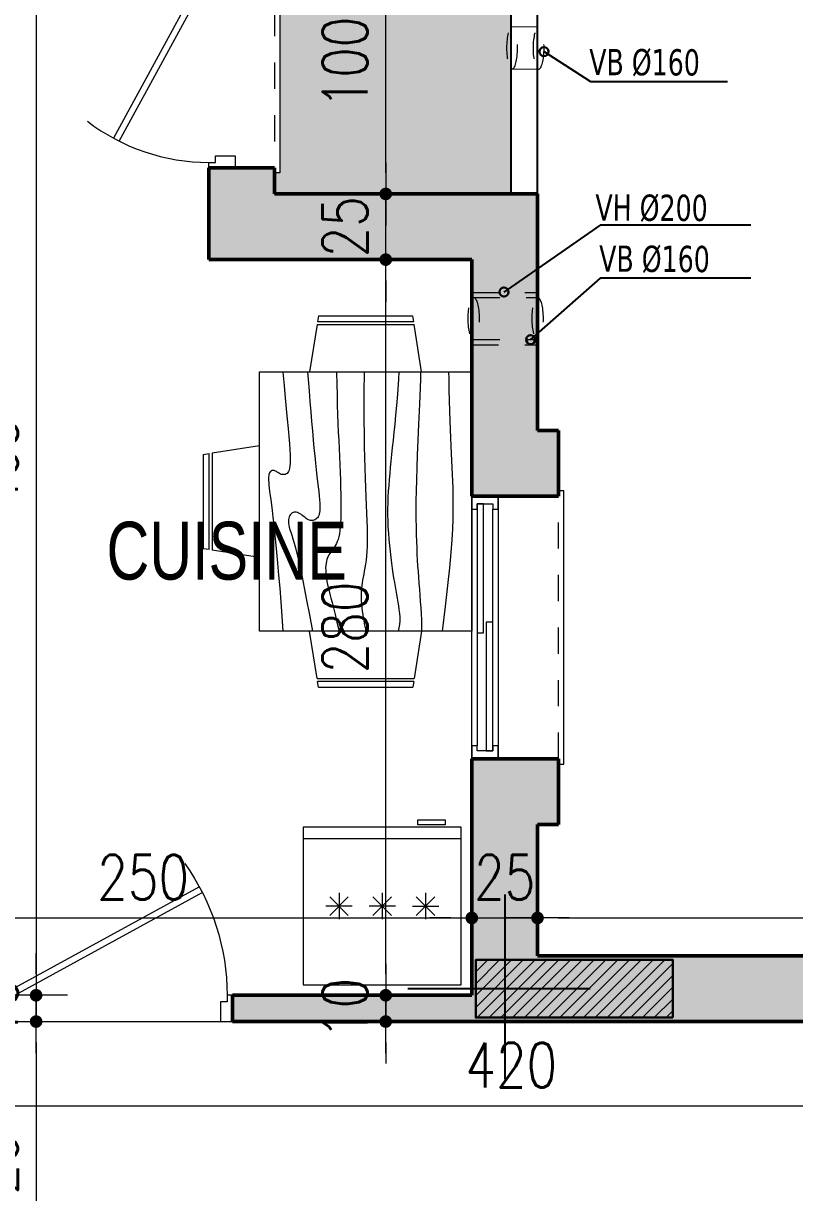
# Model space of a CAD drawing. Header units: millimetres. Extents: x 906 to 2589, y -1235 to -637.
# Drawn here: x 2517.546 to 2520.479, y -1225.515 to -1221.065 of the extents above; entities that cross this region are included whole.
import ezdxf

# ---------------------------------------------------------------- set-up
doc = ezdxf.new("R2010")
doc.units = ezdxf.units.MM
for name, pattern in [('AXES', [2, 1.25, -0.25, 0.25, -0.25]), ('CACHE', [0.375, 0.25, -0.125]), ('CONTINU', [0]), ('HIDDEN', [0.375, 0.25, -0.125])]:
    doc.linetypes.add(name, pattern=pattern)
doc.layers.get('DEFPOINTS').update_dxf_attribs({"color": 255, "lineweight": 13})
for name, color, linetype, lineweight in [('A-signe', 7, 'Continuous', 9), ('APPUITS', 7, 'Continuous', 18), ('DIM.', 4, 'Continuous', 25), ('Extracteur cuisine 300m3', 7, 'Continuous', 20), ('GARD- CORP', 7, 'Continuous', 25), ('interrompu', 7, 'HIDDEN', 15), ('MENUISERIE', 7, 'Continuous', 13), ('MEUBLE', 35, 'Continuous', 15), ('MUR 0.3', 7, 'Continuous', 30), ('MUR 0.5', 7, 'Continuous', 50), ('POTEAUX ARCH', 7, 'Continuous', 30), ('POTEAUX HACHURE', 7, 'Continuous', 15), ('SANITAIRE', 7, 'Continuous', 15), ('TEXTE', 7, 'Continuous', 20)]:
    doc.layers.add(name, color=color, linetype=linetype, lineweight=lineweight)
for name, color, linetype in [('AXE', 7, 'AXES'), ('TEINTE 1', 30, 'Continuous'), ('TEINTE SC', 254, 'Continuous')]:
    doc.layers.add(name, color=color, linetype=linetype)
doc.styles.add('atef', font='romans.shx', dxfattribs={"width": 0.8})
doc.styles.add('COTE', font='verdana.ttf', dxfattribs={"width": 0.7})
doc.styles.add('STYLE4', font='swisscl.ttf')
doc.dimstyles.new('COTEXT', dxfattribs={"dimscale": 0, "dimtxt": 0.17, "dimasz": 0.08, "dimexe": 0.015, "dimexo": 0.015, "dimgap": 0.07, "dimtad": 1, "dimdec": 0, "dimlfac": 100, "dimzin": 0, "dimdsep": 46, "dimtxsty": 'atef', "dimblk": 'SIG2', "dimcen": 0.15, "dimse1": 1, "dimse2": 1, "dimclrd": 256, "dimclre": 6, "dimclrt": 2, "dimadec": 0, "dimazin": 0, "dimtfac": 0.5, "dimtdec": 0, "dimtix": 1, "dimtmove": 2, "dimatfit": 1, "dimldrblk": 'SIG2', "dimfxl": 0.18, "dimtolj": 1, "dimtzin": 0, "dimlwd": 18, "dimarcsym": 0})

# ---------------------------------------------------------------- blocks, each defined once
blk = doc.blocks.new('P - 0.80')
at = {"layer": 'MENUISERIE'}
for points in [[(-0.6991, 0.3412), (-0.0325, -0.0217), (-0.02, 0), (-0.6875, 0.3633)], [(-0.8, 0), (-0.78, 0), (-0.78, -0.025), (-0.755, -0.025), (-0.755, -0.1), (-0.8, -0.1)], [(0, 0), (-0.02, 0), (-0.02, -0.025), (-0.045, -0.025), (-0.045, -0.1), (0, -0.1)]]:
    blk.add_lwpolyline(points, dxfattribs=at)
blk.add_arc((-0.02, 0), 0.76, 142.5454, 180, dxfattribs=at)
blk = doc.blocks.new('PORTE 0.90')
at = {"layer": 'MENUISERIE'}
for points in [[(-0.7859, 0.3911), (-0.0325, -0.0217), (-0.02, 0), (-0.7742, 0.4132)], [(-0.9, 0), (-0.88, 0), (-0.88, -0.025), (-0.855, -0.025), (-0.855, -0.1), (-0.9, -0.1)], [(0, 0), (-0.02, 0), (-0.02, -0.025), (-0.045, -0.025), (-0.045, -0.1), (0, -0.1)]]:
    blk.add_lwpolyline(points, dxfattribs=at)
blk.add_arc((-0.02, 0), 0.86, 144.3645, 180, dxfattribs=at)
blk = doc.blocks.new('SIG2')
at = {"layer": 'A-signe'}
for p, q in [((0, 1.5), (0, 0.5)), ((-1.5, 0), (-0.5, 0)), ((-0.5, 0), (0.5, 0)), ((0, 0.5), (0, -0.5)), ((0.5, 0), (1.5, 0)), ((0, -0.5), (0, -1.5))]:
    blk.add_line(p, q, dxfattribs=at)
at = {"layer": 'A-signe', "const_width": 0.3}
blk.add_lwpolyline([(-0.15, 0, 1), (0.15, 0, 1)], format="xyb", close=True, dxfattribs=at)
blk = doc.blocks.new('*D612')
at = {"layer": 'DEFPOINTS', "color": 0, "transparency": 16777216}
for p in [(2518.4286, -1220.714), (2517.5939, -1224.764), (2517.923, -1224.764)]:
    blk.add_point(p, dxfattribs=at)
at = {"layer": 'DIM.', "lineweight": 18, "transparency": 16777216}
blk.add_line((2517.5939, -1220.794), (2517.5939, -1224.684), dxfattribs=at)
at = {"layer": 'DIM.', "lineweight": 18, "transparency": 16777216, "xscale": 0.08, "yscale": 0.08, "zscale": 0.08}
for p, rotation in [((2517.5939, -1220.714), 90), ((2517.5939, -1224.764), 270)]:
    blk.add_blockref('SIG2', p, dxfattribs=dict(at, rotation=rotation))
at = {"layer": 'DIM.', "color": 2, "transparency": 16777216, "insert": (2517.4389, -1222.739), "char_height": 0.17, "attachment_point": 5, "rotation": 90, "style": 'atef'}
blk.add_mtext('\\A1;405', dxfattribs=at)
blk = doc.blocks.new('*D613')
at = {"layer": 'DEFPOINTS', "color": 0, "transparency": 16777216}
for p in [(2517.301, -1224.864), (2517.5939, -1226.064), (2518.0737, -1226.064)]:
    blk.add_point(p, dxfattribs=at)
at = {"layer": 'DIM.', "lineweight": 18, "transparency": 16777216}
blk.add_line((2517.5939, -1224.944), (2517.5939, -1225.984), dxfattribs=at)
at = {"layer": 'DIM.', "lineweight": 18, "transparency": 16777216, "xscale": 0.08, "yscale": 0.08, "zscale": 0.08}
for p, rotation in [((2517.5939, -1224.864), 90), ((2517.5939, -1226.064), 270)]:
    blk.add_blockref('SIG2', p, dxfattribs=dict(at, rotation=rotation))
at = {"layer": 'DIM.', "color": 2, "transparency": 16777216, "insert": (2517.4389, -1225.464), "char_height": 0.17, "attachment_point": 5, "rotation": 90, "style": 'atef'}
blk.add_mtext('\\A1;120', dxfattribs=at)
blk = doc.blocks.new('Frigo1')
for p, q in [((0, 0.6), (0, 0)), ((0.6, 0.6), (0, 0.6)), ((0.6, 0), (0.6, 0.6)), ((0, 0), (0.6, 0)), ((0.0007, 0.0439), (0.5982, 0.0439)), ((0.0601, -0.0276), (0.0601, -0.0096)), ((0.0601, -0.0096), (0.1642, -0.0096)), ((0.1642, -0.0276), (0.0601, -0.0276)), ((0.1642, -0.0096), (0.1642, -0.0276))]:
    blk.add_line(p, q)
at = {"color": 0}
for p, q in [((0.1702, 0.2646), (0.0995, 0.3354)), ((0.0995, 0.2646), (0.1702, 0.3354)), ((0.1349, 0.25), (0.1349, 0.35)), ((0.2641, 0.2646), (0.3348, 0.3354)), ((0.3348, 0.2646), (0.2641, 0.3354)), ((0.2995, 0.25), (0.2995, 0.35)), ((0.4287, 0.2646), (0.4994, 0.3354)), ((0.4994, 0.2646), (0.4287, 0.3354)), ((0.4641, 0.25), (0.4641, 0.35)), ((0.1849, 0.3), (0.0849, 0.3)), ((0.2495, 0.3), (0.3495, 0.3)), ((0.4141, 0.3), (0.5141, 0.3))]:
    blk.add_line(p, q, dxfattribs=at)
blk = doc.blocks.new('*D786')
at = {"layer": 'DEFPOINTS', "color": 0, "transparency": 16777216}
for p in [(2517.3825, -1224.764), (2517.5939, -1224.764), (2517.3825, -1224.864)]:
    blk.add_point(p, dxfattribs=at)
at = {"layer": 'DIM.', "lineweight": 18, "transparency": 16777216}
for p, q in [((2517.5939, -1224.684), (2517.5939, -1224.604)), ((2517.5939, -1224.864), (2517.5939, -1224.764)), ((2517.5939, -1224.944), (2517.5939, -1225.024))]:
    blk.add_line(p, q, dxfattribs=at)
at = {"layer": 'DIM.', "lineweight": 18, "transparency": 16777216, "xscale": 0.08, "yscale": 0.08, "zscale": 0.08}
for p, rotation in [((2517.5939, -1224.764), 270), ((2517.5939, -1224.864), 90)]:
    blk.add_blockref('SIG2', p, dxfattribs=dict(at, rotation=rotation))
at = {"layer": 'DIM.', "color": 2, "transparency": 16777216, "insert": (2517.4389, -1224.814), "char_height": 0.17, "attachment_point": 5, "rotation": 90, "style": 'atef'}
blk.add_mtext('\\A1;10', dxfattribs=at)
blk = doc.blocks.new('*D788')
at = {"layer": 'DEFPOINTS', "color": 0, "transparency": 16777216}
for p in [(2516.751, -1223.7602), (2519.251, -1224.1931), (2519.251, -1224.4697)]:
    blk.add_point(p, dxfattribs=at)
at = {"layer": 'DIM.', "lineweight": 18, "transparency": 16777216}
blk.add_line((2516.831, -1224.4697), (2519.171, -1224.4697), dxfattribs=at)
at = {"layer": 'DIM.', "lineweight": 18, "transparency": 16777216, "xscale": 0.08, "yscale": 0.08, "zscale": 0.08, "rotation": 180}
blk.add_blockref('SIG2', (2516.751, -1224.4697), dxfattribs=at)
at = {"layer": 'DIM.', "lineweight": 18, "transparency": 16777216, "xscale": 0.08, "yscale": 0.08, "zscale": 0.08}
blk.add_blockref('SIG2', (2519.251, -1224.4697), dxfattribs=at)
at = {"layer": 'DIM.', "color": 2, "transparency": 16777216, "insert": (2518.001, -1224.3147), "char_height": 0.17, "attachment_point": 5, "style": 'atef'}
blk.add_mtext('\\A1;250', dxfattribs=at)
blk = doc.blocks.new('*D789')
at = {"layer": 'DEFPOINTS', "color": 0, "transparency": 16777216}
for p in [(2519.501, -1224.4697), (2519.501, -1224.5264), (2519.251, -1224.6054)]:
    blk.add_point(p, dxfattribs=at)
at = {"layer": 'DIM.', "lineweight": 18, "transparency": 16777216}
for p, q in [((2519.171, -1224.4697), (2519.091, -1224.4697)), ((2519.251, -1224.4697), (2519.501, -1224.4697)), ((2519.581, -1224.4697), (2519.661, -1224.4697))]:
    blk.add_line(p, q, dxfattribs=at)
at = {"layer": 'DIM.', "lineweight": 18, "transparency": 16777216, "xscale": 0.08, "yscale": 0.08, "zscale": 0.08}
blk.add_blockref('SIG2', (2519.251, -1224.4697), dxfattribs=at)
at = {"layer": 'DIM.', "lineweight": 18, "transparency": 16777216, "xscale": 0.08, "yscale": 0.08, "zscale": 0.08, "rotation": 180}
blk.add_blockref('SIG2', (2519.501, -1224.4697), dxfattribs=at)
at = {"layer": 'DIM.', "color": 2, "transparency": 16777216, "insert": (2519.376, -1224.3147), "char_height": 0.17, "attachment_point": 5, "style": 'atef'}
blk.add_mtext('\\A1;25', dxfattribs=at)
blk = doc.blocks.new('*D855')
at = {"layer": 'DEFPOINTS', "color": 0, "transparency": 16777216}
for p in [(2518.91, -1224.764), (2518.9237, -1224.764), (2518.91, -1224.864)]:
    blk.add_point(p, dxfattribs=at)
at = {"layer": 'DIM.', "lineweight": 18, "transparency": 16777216}
for p, q in [((2518.9237, -1224.684), (2518.9237, -1224.604)), ((2518.9237, -1224.864), (2518.9237, -1224.764)), ((2518.9237, -1224.944), (2518.9237, -1225.024))]:
    blk.add_line(p, q, dxfattribs=at)
at = {"layer": 'DIM.', "lineweight": 18, "transparency": 16777216, "xscale": 0.08, "yscale": 0.08, "zscale": 0.08}
for p, rotation in [((2518.9237, -1224.764), 270), ((2518.9237, -1224.864), 90)]:
    blk.add_blockref('SIG2', p, dxfattribs=dict(at, rotation=rotation))
at = {"layer": 'DIM.', "color": 2, "transparency": 16777216, "insert": (2518.7687, -1224.814), "char_height": 0.17, "attachment_point": 5, "rotation": 90, "style": 'atef'}
blk.add_mtext('\\A1;10', dxfattribs=at)
blk = doc.blocks.new('*D856')
at = {"layer": 'DEFPOINTS', "color": 0, "transparency": 16777216}
for p in [(2518.9237, -1221.964), (2519.251, -1221.964), (2518.91, -1224.764)]:
    blk.add_point(p, dxfattribs=at)
at = {"layer": 'DIM.', "lineweight": 18, "transparency": 16777216}
blk.add_line((2518.9237, -1224.684), (2518.9237, -1222.044), dxfattribs=at)
at = {"layer": 'DIM.', "lineweight": 18, "transparency": 16777216, "xscale": 0.08, "yscale": 0.08, "zscale": 0.08}
for p, rotation in [((2518.9237, -1221.964), 90), ((2518.9237, -1224.764), 270)]:
    blk.add_blockref('SIG2', p, dxfattribs=dict(at, rotation=rotation))
at = {"layer": 'DIM.', "color": 2, "transparency": 16777216, "insert": (2518.7687, -1223.364), "char_height": 0.17, "attachment_point": 5, "rotation": 90, "style": 'atef'}
blk.add_mtext('\\A1;280', dxfattribs=at)
blk = doc.blocks.new('*D857')
at = {"layer": 'DEFPOINTS', "color": 0, "transparency": 16777216}
for p in [(2518.9237, -1221.714), (2519.2713, -1221.714), (2519.251, -1221.964)]:
    blk.add_point(p, dxfattribs=at)
at = {"layer": 'DIM.', "lineweight": 18, "transparency": 16777216}
for p, q in [((2518.9237, -1221.634), (2518.9237, -1221.554)), ((2518.9237, -1221.964), (2518.9237, -1221.714)), ((2518.9237, -1222.044), (2518.9237, -1222.124))]:
    blk.add_line(p, q, dxfattribs=at)
at = {"layer": 'DIM.', "lineweight": 18, "transparency": 16777216, "xscale": 0.08, "yscale": 0.08, "zscale": 0.08}
for p, rotation in [((2518.9237, -1221.714), 270), ((2518.9237, -1221.964), 90)]:
    blk.add_blockref('SIG2', p, dxfattribs=dict(at, rotation=rotation))
at = {"layer": 'DIM.', "color": 2, "transparency": 16777216, "insert": (2518.7687, -1221.839), "char_height": 0.17, "attachment_point": 5, "rotation": 90, "style": 'atef'}
blk.add_mtext('\\A1;25', dxfattribs=at)
blk = doc.blocks.new('*D663')
at = {"layer": 'DEFPOINTS', "color": 0, "transparency": 16777216}
for p in [(2518.9237, -1220.714), (2518.9237, -1220.714), (2519.3727, -1221.714)]:
    blk.add_point(p, dxfattribs=at)
at = {"layer": 'DIM.', "lineweight": 18, "transparency": 16777216}
blk.add_line((2518.9237, -1221.634), (2518.9237, -1220.794), dxfattribs=at)
at = {"layer": 'DIM.', "lineweight": 18, "transparency": 16777216, "xscale": 0.08, "yscale": 0.08, "zscale": 0.08}
for p, rotation in [((2518.9237, -1220.714), 90), ((2518.9237, -1221.714), 270)]:
    blk.add_blockref('SIG2', p, dxfattribs=dict(at, rotation=rotation))
at = {"layer": 'DIM.', "color": 2, "transparency": 16777216, "insert": (2518.7687, -1221.214), "char_height": 0.17, "attachment_point": 5, "rotation": 90, "style": 'atef'}
blk.add_mtext('\\A1;100', dxfattribs=at)
blk = doc.blocks.new('*D865')
at = {"layer": 'DEFPOINTS', "color": 0, "transparency": 16777216}
for p in [(2521.501, -1224.864), (2517.301, -1225.1889), (2521.501, -1225.1843)]:
    blk.add_point(p, dxfattribs=at)
at = {"layer": 'DIM.', "lineweight": 18, "transparency": 16777216}
blk.add_line((2517.381, -1225.1843), (2521.421, -1225.1843), dxfattribs=at)
at = {"layer": 'DIM.', "lineweight": 18, "transparency": 16777216, "xscale": 0.08, "yscale": 0.08, "zscale": 0.08, "rotation": 180}
blk.add_blockref('SIG2', (2517.301, -1225.1843), dxfattribs=at)
at = {"layer": 'DIM.', "lineweight": 18, "transparency": 16777216, "xscale": 0.08, "yscale": 0.08, "zscale": 0.08}
blk.add_blockref('SIG2', (2521.501, -1225.1843), dxfattribs=at)
at = {"layer": 'DIM.', "color": 2, "transparency": 16777216, "insert": (2519.401, -1225.0293), "char_height": 0.17, "attachment_point": 5, "style": 'atef'}
blk.add_mtext('\\A1;420', dxfattribs=at)
blk = doc.blocks.new('*D1610')
at = {"layer": 'DEFPOINTS', "color": 0, "transparency": 16777216}
for p in [(2519.501, -1224.114), (2523.401, -1224.114), (2523.401, -1224.4697)]:
    blk.add_point(p, dxfattribs=at)
at = {"layer": 'DIM.', "lineweight": 18, "transparency": 16777216}
blk.add_line((2519.581, -1224.4697), (2523.321, -1224.4697), dxfattribs=at)
at = {"layer": 'DIM.', "lineweight": 18, "transparency": 16777216, "xscale": 0.08, "yscale": 0.08, "zscale": 0.08, "rotation": 180}
blk.add_blockref('SIG2', (2519.501, -1224.4697), dxfattribs=at)
at = {"layer": 'DIM.', "lineweight": 18, "transparency": 16777216, "xscale": 0.08, "yscale": 0.08, "zscale": 0.08}
blk.add_blockref('SIG2', (2523.401, -1224.4697), dxfattribs=at)
at = {"layer": 'DIM.', "color": 2, "transparency": 16777216, "insert": (2521.451, -1224.3147), "char_height": 0.17, "attachment_point": 5, "style": 'atef'}
blk.add_mtext('\\A1;390', dxfattribs=at)

msp = doc.modelspace()

# ---------------------------------------------------------------- hatches: boundary and pattern name
at = {"layer": 'POTEAUX HACHURE'}
h = msp.add_hatch(dxfattribs=at)
h.set_pattern_fill('ANSI31', color=256, scale=0.01)
h.set_pattern_definition([(45, (1417.543198, -322.49866), (-0.0224506403, 0.0224506403), [])])
h.paths.add_polyline_path([(2520.016, -1224.849), (2519.2658, -1224.849), (2519.2658, -1224.6291), (2520.016, -1224.6291)])
at = {"layer": 'TEINTE 1', "linetype": 'CONTINU'}
h = msp.add_hatch(color=256, dxfattribs=at)
h.dxf.hatch_style = 1
h.paths.add_polyline_path([(2519.501, -1221.714), (2518.501, -1221.714), (2518.501, -1221.614), (2518.251, -1221.614), (2518.251, -1221.964), (2519.251, -1221.964), (2519.251, -1222.864), (2519.581, -1222.864), (2519.581, -1222.614), (2519.501, -1222.614)])
h = msp.add_hatch(color=256, dxfattribs=at)
h.dxf.hatch_style = 1
h.paths.add_polyline_path([(2522.601, -1224.614), (2519.501, -1224.614), (2519.501, -1224.114), (2519.581, -1224.114), (2519.581, -1223.864), (2519.251, -1223.864), (2519.251, -1224.764), (2518.3404, -1224.764), (2518.3404, -1224.864), (2521.501, -1224.864), (2521.501, -1225.1649), (2521.601, -1225.1649), (2521.601, -1224.864), (2522.601, -1224.864)])
at = {"layer": 'TEINTE SC', "linetype": 'Continuous'}
h = msp.add_hatch(color=256, dxfattribs=at)
h.dxf.hatch_style = 1
h.paths.add_polyline_path([(2519.401, -1219.5141), (2518.501, -1219.5141), (2518.501, -1219.594), (2518.521, -1219.594), (2518.521, -1220.434), (2518.501, -1220.434), (2518.501, -1220.514), (2519.0709, -1220.514), (2519.401, -1220.514)])
h.paths.add_polyline_path([(2519.401, -1220.7639), (2519.0709, -1220.7639), (2519.0709, -1220.714), (2518.501, -1220.714), (2518.501, -1220.794), (2518.521, -1220.794), (2518.521, -1221.634), (2518.501, -1221.634), (2518.501, -1221.714), (2519.401, -1221.714)])

# ---------------------------------------------------------------- linework, layer by layer
at = {"layer": 'APPUITS'}
for points in [[(2518.501, -1220.794), (2518.521, -1220.794), (2518.521, -1221.634), (2518.501, -1221.634)], [(2519.581, -1223.884), (2519.601, -1223.884), (2519.601, -1222.844), (2519.581, -1222.844)]]:
    msp.add_lwpolyline(points, dxfattribs=at)
at = {"layer": 'AXE'}
for p, q in [((2519.376, -1224.3806), (2519.376, -1225.0836)), ((2519.0076, -1224.7387), (2519.7008, -1224.7387))]:
    msp.add_line(p, q, dxfattribs=at)
at = {"layer": 'Extracteur cuisine 300m3', "linetype": 'CACHE', "ltscale": 0.15}
for p, q in [((2519.5034, -1221.0786), (2519.4025, -1221.0784)), ((2519.2575, -1222.1082), (2519.5012, -1222.1082)), ((2519.2575, -1222.1082), (2519.5012, -1222.1082)), ((2519.2575, -1222.1082), (2519.5012, -1222.1082)), ((2519.2575, -1222.1082), (2519.5012, -1222.1082)), ((2519.2575, -1222.1082), (2519.5012, -1222.1082)), ((2519.2575, -1222.1082), (2519.5012, -1222.1082)), ((2519.2575, -1222.2682), (2519.5012, -1222.2682)), ((2519.2575, -1222.2682), (2519.5012, -1222.2682)), ((2519.2575, -1222.2682), (2519.5012, -1222.2682)), ((2519.2575, -1222.2682), (2519.5012, -1222.2682)), ((2519.2575, -1222.2682), (2519.5012, -1222.2682)), ((2519.2575, -1222.2682), (2519.5012, -1222.2682))]:
    msp.add_line(p, q, dxfattribs=at)
at = {"layer": 'Extracteur cuisine 300m3', "lineweight": 25}
for p, q in [((2519.7039, -1221.287), (2519.5254, -1221.1721)), ((2520.2231, -1221.287), (2519.7039, -1221.287))]:
    msp.add_line(p, q, dxfattribs=at)
at = {"layer": 'Extracteur cuisine 300m3', "linetype": 'CACHE', "ltscale": 0.15}
for points in [[(2519.4025, -1221.2384), (2519.5033, -1221.2387)], [(2519.2522, -1222.0885), (2519.504, -1222.0888)], [(2519.2522, -1222.2885), (2519.5016, -1222.2883)]]:
    msp.add_lwpolyline(points, dxfattribs=at)
at = {"layer": 'Extracteur cuisine 300m3', "lineweight": 25, "flags": 128}
for points in [[(2520.3127, -1221.8327), (2519.7397, -1221.8327), (2519.3731, -1222.0872)], [(2520.3127, -1222.0343), (2519.7397, -1222.0343), (2519.4745, -1222.2682)]]:
    msp.add_lwpolyline(points, dxfattribs=at)
at = {"layer": 'Extracteur cuisine 300m3', "linetype": 'CACHE', "ltscale": 0.15, "extrusion": (0, 0, -1)}
for centre in [(2519.4041, -1221.1586), (2519.5049, -1221.1589)]:
    msp.add_ellipse(centre, major_axis=(0, -0.08), ratio=0.260794, dxfattribs=at)
at = {"layer": 'Extracteur cuisine 300m3', "linetype": 'CACHE', "ltscale": 0.15}
for centre in [(2519.2581, -1222.1882), (2519.2581, -1222.1882), (2519.2581, -1222.1882), (2519.2581, -1222.1882), (2519.2581, -1222.1882), (2519.2581, -1222.1882), (2519.5012, -1222.1882), (2519.5012, -1222.1882), (2519.5012, -1222.1882), (2519.5012, -1222.1882), (2519.5012, -1222.1882), (2519.5012, -1222.1882)]:
    msp.add_ellipse(centre, major_axis=(0, -0.08), ratio=0.260794, start_param=3.141593, end_param=9.424778, dxfattribs=at)
at = {"layer": 'GARD- CORP'}
for p, q in [((2519.401, -1221.714), (2519.401, -1220.7639)), ((2519.501, -1221.714), (2519.501, -1220.7639))]:
    msp.add_line(p, q, dxfattribs=at)
at = {"layer": 'interrompu', "ltscale": 0.2}
for p, q in [((2518.501, -1220.814), (2518.501, -1221.614)), ((2519.581, -1223.864), (2519.581, -1222.864))]:
    msp.add_line(p, q, dxfattribs=at)
at = {"layer": 'MENUISERIE', "color": 2, "linetype": 'Continuous'}
for p, q in [((2519.251, -1223.864), (2519.251, -1222.864)), ((2519.351, -1222.864), (2519.351, -1223.864)), ((2519.271, -1222.914), (2519.271, -1223.814)), ((2519.331, -1223.814), (2519.331, -1222.914))]:
    msp.add_line(p, q, dxfattribs=at)
at = {"layer": 'MENUISERIE'}
msp.add_line((2517.4404, -1224.864), (2518.3404, -1224.864), dxfattribs=at)
at = {"layer": 'MENUISERIE', "color": 2, "linetype": 'Continuous', "extrusion": (0, 0, -1)}
for points in [[(-2519.351, -1222.864), (-2519.251, -1222.864), (-2519.251, -1222.914), (-2519.271, -1222.914), (-2519.271, -1222.894), (-2519.331, -1222.894), (-2519.331, -1222.914), (-2519.351, -1222.914), (-2519.351, -1222.914)], [(-2519.296, -1222.894), (-2519.271, -1222.894), (-2519.271, -1223.384), (-2519.296, -1223.384), (-2519.296, -1223.384)], [(-2519.331, -1223.344), (-2519.306, -1223.344), (-2519.306, -1223.834), (-2519.331, -1223.834), (-2519.331, -1223.834)], [(-2519.351, -1223.864), (-2519.351, -1223.814), (-2519.331, -1223.814), (-2519.331, -1223.834), (-2519.271, -1223.834), (-2519.271, -1223.814), (-2519.251, -1223.814), (-2519.251, -1223.864), (-2519.251, -1223.864)]]:
    msp.add_lwpolyline(points, close=True, dxfattribs=at)
at = {"layer": 'MEUBLE'}
for p, q in [((2518.6675, -1222.1778), (2518.664, -1222.2002)), ((2518.6675, -1222.1778), (2519.0266, -1222.1778)), ((2519.0301, -1222.2002), (2519.0266, -1222.1778)), ((2518.6623, -1222.2114), (2518.6342, -1222.391)), ((2518.6624, -1222.2114), (2519.0319, -1222.2114)), ((2519.0301, -1222.2002), (2518.6641, -1222.2002)), ((2519.0599, -1222.391), (2519.0318, -1222.2114)), ((2518.4431, -1223.3784), (2518.4431, -1222.391)), ((2518.4431, -1222.391), (2519.251, -1222.391)), ((2519.251, -1222.391), (2519.251, -1223.3784)), ((2518.2636, -1222.6999), (2518.4432, -1222.6718)), ((2518.2299, -1222.7052), (2518.2524, -1222.7017)), ((2518.2299, -1222.7052), (2518.2299, -1223.0642)), ((2518.2524, -1223.0678), (2518.2524, -1222.7017)), ((2518.2636, -1222.7), (2518.2636, -1223.0696)), ((2518.2524, -1223.0677), (2518.2299, -1223.0642)), ((2518.4432, -1223.0975), (2518.2636, -1223.0695)), ((2519.251, -1223.3784), (2518.4431, -1223.3784)), ((2518.6623, -1223.5579), (2518.6342, -1223.3783)), ((2519.0599, -1223.3783), (2519.0318, -1223.5579)), ((2518.6624, -1223.5579), (2519.0319, -1223.5579)), ((2518.6675, -1223.5915), (2518.664, -1223.5691)), ((2519.0301, -1223.5691), (2518.6641, -1223.5691)), ((2519.0301, -1223.5691), (2519.0266, -1223.5915)), ((2518.6675, -1223.5915), (2519.0266, -1223.5915))]:
    msp.add_line(p, q, dxfattribs=at)
for points in [[(2518.5328, -1222.391), (2518.5329, -1222.3919), (2518.5371, -1222.4428), (2518.5412, -1222.4897), (2518.5451, -1222.5325), (2518.5488, -1222.5713), (2518.5521, -1222.6063), (2518.555, -1222.6374), (2518.5573, -1222.6647), (2518.5591, -1222.6883), (2518.5601, -1222.7083), (2518.5605, -1222.7249), (2518.5603, -1222.7386), (2518.5595, -1222.7496), (2518.5582, -1222.7583), (2518.5564, -1222.7651), (2518.5542, -1222.7704), (2518.5516, -1222.7744), (2518.5486, -1222.7774), (2518.5454, -1222.7797), (2518.5419, -1222.7812), (2518.5383, -1222.7821), (2518.5345, -1222.7823), (2518.5308, -1222.782), (2518.5271, -1222.7812), (2518.5235, -1222.78), (2518.5201, -1222.7784), (2518.5168, -1222.7766), (2518.5137, -1222.7747), (2518.5107, -1222.7727), (2518.5077, -1222.7709), (2518.5049, -1222.7692), (2518.502, -1222.7678), (2518.4992, -1222.7669), (2518.4964, -1222.7664), (2518.4937, -1222.7665), (2518.491, -1222.7671), (2518.4885, -1222.7683), (2518.4861, -1222.7699), (2518.484, -1222.7721), (2518.4821, -1222.7749), (2518.4805, -1222.7781), (2518.4793, -1222.7819), (2518.4784, -1222.7863), (2518.4779, -1222.7916), (2518.4777, -1222.7977), (2518.4779, -1222.8049), (2518.4784, -1222.8133), (2518.4793, -1222.823), (2518.4805, -1222.8342), (2518.4821, -1222.847), (2518.484, -1222.8616), (2518.4862, -1222.8783), (2518.4887, -1222.8974), (2518.4915, -1222.9192), (2518.4945, -1222.944), (2518.4977, -1222.972), (2518.5011, -1223.0034), (2518.5047, -1223.0386), (2518.5084, -1223.0774), (2518.5123, -1223.1197), (2518.5163, -1223.1653), (2518.5204, -1223.2141), (2518.5245, -1223.266), (2518.5287, -1223.3208), (2518.5329, -1223.3784)], [(2518.6264, -1222.391), (2518.6284, -1222.4198), (2518.632, -1222.463), (2518.6354, -1222.5039), (2518.6387, -1222.543), (2518.6418, -1222.5804), (2518.6449, -1222.616), (2518.6478, -1222.6497), (2518.6507, -1222.6814), (2518.6535, -1222.7111), (2518.6563, -1222.7388), (2518.6591, -1222.7644), (2518.6618, -1222.788), (2518.6644, -1222.8096), (2518.6668, -1222.8293), (2518.669, -1222.8471), (2518.6708, -1222.8632), (2518.6722, -1222.8776), (2518.6731, -1222.8903), (2518.6736, -1222.9015), (2518.6735, -1222.9112), (2518.673, -1222.9196), (2518.672, -1222.9268), (2518.6705, -1222.9329), (2518.6687, -1222.9382), (2518.6664, -1222.9426), (2518.6638, -1222.9464), (2518.6608, -1222.9496), (2518.6575, -1222.9523), (2518.654, -1222.9544), (2518.6502, -1222.956), (2518.6463, -1222.9569), (2518.6422, -1222.9572), (2518.6381, -1222.9568), (2518.6339, -1222.9557), (2518.6297, -1222.954), (2518.6254, -1222.9517), (2518.6212, -1222.949), (2518.617, -1222.9459), (2518.6128, -1222.9427), (2518.6086, -1222.9394), (2518.6044, -1222.9363), (2518.6002, -1222.9333), (2518.596, -1222.9307), (2518.5918, -1222.9285), (2518.5877, -1222.9268), (2518.5836, -1222.9256), (2518.5796, -1222.925), (2518.5757, -1222.9252), (2518.572, -1222.926), (2518.5684, -1222.9277), (2518.565, -1222.9302), (2518.5619, -1222.9336), (2518.5591, -1222.9377), (2518.5567, -1222.9424), (2518.5549, -1222.9478), (2518.5537, -1222.9537), (2518.5532, -1222.9601), (2518.5535, -1222.967), (2518.5546, -1222.9742), (2518.5565, -1222.9821), (2518.5592, -1222.991), (2518.5625, -1223.0012), (2518.5663, -1223.013), (2518.5707, -1223.0268), (2518.5755, -1223.0428), (2518.5806, -1223.0614), (2518.586, -1223.083), (2518.5918, -1223.1082), (2518.5983, -1223.1378), (2518.6055, -1223.1725), (2518.6136, -1223.2132), (2518.6228, -1223.2606), (2518.6332, -1223.3154), (2518.6451, -1223.3784)], [(2518.7367, -1222.391), (2518.7367, -1222.3929), (2518.7375, -1222.4379), (2518.7384, -1222.4795), (2518.7395, -1222.518), (2518.7407, -1222.5539), (2518.742, -1222.5879), (2518.7433, -1222.6203), (2518.7447, -1222.6518), (2518.7461, -1222.6827), (2518.7475, -1222.7135), (2518.7488, -1222.7441), (2518.7501, -1222.7741), (2518.7512, -1222.8033), (2518.7522, -1222.8315), (2518.7529, -1222.8584), (2518.7534, -1222.8837), (2518.7535, -1222.9071), (2518.7534, -1222.9285), (2518.7528, -1222.9479), (2518.752, -1222.9655), (2518.7507, -1222.9812), (2518.7492, -1222.9953), (2518.7472, -1223.0078), (2518.745, -1223.0189), (2518.7423, -1223.0287), (2518.7394, -1223.0372), (2518.7361, -1223.0447), (2518.7326, -1223.0513), (2518.729, -1223.0572), (2518.7253, -1223.0626), (2518.7216, -1223.0676), (2518.7179, -1223.0724), (2518.7143, -1223.0773), (2518.7109, -1223.0823), (2518.7077, -1223.0876), (2518.7047, -1223.0931), (2518.7021, -1223.099), (2518.6998, -1223.1054), (2518.698, -1223.1123), (2518.6965, -1223.1197), (2518.6956, -1223.1278), (2518.6951, -1223.1365), (2518.6952, -1223.1459), (2518.6957, -1223.1559), (2518.6967, -1223.1664), (2518.6982, -1223.1773), (2518.7, -1223.1885), (2518.7023, -1223.2001), (2518.7049, -1223.2119), (2518.7079, -1223.2241), (2518.7114, -1223.2372), (2518.7153, -1223.2519), (2518.7199, -1223.2692), (2518.7252, -1223.2897), (2518.7312, -1223.3142), (2518.7382, -1223.3435), (2518.7461, -1223.3784)], [(2518.8413, -1222.391), (2518.8411, -1222.4004), (2518.8405, -1222.4639), (2518.8404, -1222.5226), (2518.8406, -1222.577), (2518.8412, -1222.6273), (2518.842, -1222.6741), (2518.8431, -1222.7176), (2518.8443, -1222.7582), (2518.8457, -1222.7963), (2518.847, -1222.8323), (2518.8484, -1222.8665), (2518.8498, -1222.8989), (2518.851, -1222.9295), (2518.852, -1222.9583), (2518.8527, -1222.9853), (2518.8531, -1223.0104), (2518.8531, -1223.0336), (2518.8527, -1223.0549), (2518.8517, -1223.0743), (2518.8503, -1223.0919), (2518.8486, -1223.1081), (2518.8466, -1223.1229), (2518.8444, -1223.1365), (2518.8421, -1223.1493), (2518.8399, -1223.1612), (2518.8377, -1223.1727), (2518.8357, -1223.1837), (2518.8339, -1223.1946), (2518.8324, -1223.2053), (2518.8311, -1223.2161), (2518.8303, -1223.2271), (2518.8298, -1223.2384), (2518.8298, -1223.2501), (2518.8302, -1223.2624), (2518.8312, -1223.2753), (2518.8325, -1223.2886), (2518.8342, -1223.3018), (2518.8361, -1223.3147), (2518.838, -1223.3268), (2518.8399, -1223.3378), (2518.8417, -1223.3473), (2518.8433, -1223.355), (2518.8445, -1223.3606), (2518.8455, -1223.3646), (2518.8461, -1223.3672), (2518.8466, -1223.3691), (2518.8468, -1223.3707), (2518.847, -1223.3725), (2518.847, -1223.3749), (2518.847, -1223.3784)], [(2518.9738, -1222.391), (2518.9723, -1222.4185), (2518.9684, -1222.4755), (2518.9647, -1222.5197), (2518.9611, -1222.5565), (2518.9577, -1222.5901), (2518.9545, -1222.6215), (2518.9514, -1222.651), (2518.9485, -1222.6789), (2518.9458, -1222.7053), (2518.9432, -1222.7305), (2518.9409, -1222.7547), (2518.9387, -1222.7781), (2518.9367, -1222.801), (2518.9349, -1222.8235), (2518.9333, -1222.8457), (2518.9321, -1222.8679), (2518.9313, -1222.89), (2518.9308, -1222.9122), (2518.9307, -1222.9347), (2518.9312, -1222.9576), (2518.9321, -1222.981), (2518.9336, -1223.0046), (2518.9354, -1223.0283), (2518.9375, -1223.0518), (2518.9399, -1223.0749), (2518.9425, -1223.0973), (2518.9452, -1223.1187), (2518.948, -1223.139), (2518.9508, -1223.158), (2518.9536, -1223.1757), (2518.9564, -1223.1924), (2518.9591, -1223.2083), (2518.9618, -1223.2235), (2518.9645, -1223.2383), (2518.967, -1223.2527), (2518.9695, -1223.2671), (2518.9719, -1223.2815), (2518.974, -1223.2959), (2518.9757, -1223.3103), (2518.9767, -1223.3245), (2518.9768, -1223.3385), (2518.976, -1223.3522), (2518.9739, -1223.3655), (2518.9705, -1223.3784)], [(2519.0562, -1222.391), (2519.0553, -1222.4193), (2519.0518, -1222.5139), (2519.0486, -1222.5902), (2519.0458, -1222.653), (2519.0434, -1222.707), (2519.0415, -1222.7563), (2519.0402, -1222.8017), (2519.0393, -1222.8436), (2519.0387, -1222.8823), (2519.0385, -1222.9181), (2519.0387, -1222.9511), (2519.039, -1222.9816), (2519.0397, -1223.01), (2519.0404, -1223.0364), (2519.0414, -1223.0613), (2519.0425, -1223.0848), (2519.0437, -1223.1074), (2519.0451, -1223.1295), (2519.0466, -1223.1512), (2519.0482, -1223.173), (2519.0499, -1223.1951), (2519.0517, -1223.2179), (2519.0535, -1223.2411), (2519.0552, -1223.2646), (2519.0568, -1223.2881), (2519.0582, -1223.3115), (2519.0593, -1223.3345), (2519.06, -1223.3568), (2519.0602, -1223.3784)], [(2519.1628, -1222.391), (2519.1631, -1222.4163), (2519.1639, -1222.4601), (2519.1648, -1222.5012), (2519.1659, -1222.5398), (2519.167, -1222.576), (2519.1683, -1222.6101), (2519.1696, -1222.6423), (2519.171, -1222.6726), (2519.1724, -1222.7014), (2519.1738, -1222.7288), (2519.1752, -1222.7553), (2519.1764, -1222.7813), (2519.1775, -1222.8072), (2519.1783, -1222.8335), (2519.1789, -1222.8607), (2519.1791, -1222.8891), (2519.179, -1222.9193), (2519.1784, -1222.9519), (2519.177, -1222.9883), (2519.1747, -1223.0301), (2519.1711, -1223.079), (2519.166, -1223.1367), (2519.1591, -1223.2047), (2519.1501, -1223.2847), (2519.1388, -1223.3784)]]:
    msp.add_lwpolyline(points, dxfattribs=at)
at = {"layer": 'MUR 0.3'}
for centre in [(2519.5254, -1221.1721), (2519.3731, -1222.0872), (2519.3731, -1222.0872), (2519.4745, -1222.2682), (2519.4745, -1222.2682)]:
    msp.add_circle(centre, 0.0173, dxfattribs=at)
at = {"layer": 'MUR 0.5'}
for p, q in [((2518.251, -1221.614), (2518.251, -1221.964)), ((2518.501, -1221.614), (2518.251, -1221.614)), ((2518.501, -1221.614), (2518.501, -1221.714)), ((2519.501, -1221.714), (2518.501, -1221.714)), ((2519.501, -1222.614), (2519.501, -1221.714)), ((2519.251, -1221.964), (2518.251, -1221.964)), ((2519.251, -1222.864), (2519.251, -1221.964)), ((2519.501, -1222.614), (2519.581, -1222.614)), ((2519.581, -1222.614), (2519.581, -1222.864)), ((2519.581, -1222.864), (2519.251, -1222.864)), ((2519.251, -1224.764), (2519.251, -1223.864)), ((2519.251, -1223.864), (2519.581, -1223.864)), ((2519.581, -1223.864), (2519.581, -1224.114)), ((2519.501, -1224.614), (2519.501, -1224.114)), ((2519.581, -1224.114), (2519.501, -1224.114)), ((2519.501, -1224.614), (2522.601, -1224.614)), ((2519.251, -1224.764), (2518.3404, -1224.764)), ((2518.3404, -1224.764), (2518.3404, -1224.864)), ((2518.3404, -1224.864), (2521.501, -1224.864))]:
    msp.add_line(p, q, dxfattribs=at)
at = {"layer": 'POTEAUX ARCH'}
msp.add_lwpolyline([(2520.016, -1224.849), (2519.2658, -1224.849), (2519.2658, -1224.6291), (2520.016, -1224.6291)], close=True, dxfattribs=at)

# ---------------------------------------------------------------- block references
at = {"layer": 'MENUISERIE', "rotation": 90.00000000000001}
msp.add_blockref('P - 0.80', (2518.251, -1220.814), dxfattribs=at)
at = {"layer": 'MENUISERIE', "xscale": -1}
msp.add_blockref('PORTE 0.90', (2517.4404, -1224.764), dxfattribs=at)
at = {"layer": 'SANITAIRE', "rotation": 180}
msp.add_blockref('Frigo1', (2519.21, -1224.1243), dxfattribs=at)

# ---------------------------------------------------------------- texts
at = {"layer": 'Extracteur cuisine 300m3', "lineweight": 25, "style": 'COTE', "width": 0.7}
for s, p in [('VB %%C160', (2519.6973, -1221.2617, 0)), ('VH %%C200', (2519.7209, -1221.8156, 0)), ('VB %%C160', (2519.7352, -1222.01, 0))]:
    msp.add_text(s, height=0.1, rotation=359.7796, dxfattribs=at).set_placement(p)
at = {"layer": 'TEXTE', "style": 'STYLE4'}
msp.add_text('CUISINE', height=0.22, dxfattribs=at).set_placement((2517.8616, -1223.1817))

# ---------------------------------------------------------------- dimensions: what is measured, and where the dimension line sits
at = {"layer": 'DIM.'}
for base, p1, p2, picture, middle in [((2517.5939, -1224.764), (2518.4286, -1220.714), (2517.923, -1224.764), '*D612', (2517.4389, -1222.739)), ((2518.9237, -1220.714), (2519.3727, -1221.714), (2518.9237, -1220.714), '*D663', (2518.7687, -1221.214)), ((2518.9237, -1221.714), (2519.251, -1221.964), (2519.2713, -1221.714), '*D857', (2518.7687, -1221.839)), ((2518.9237, -1221.964), (2518.91, -1224.764), (2519.251, -1221.964), '*D856', (2518.7687, -1223.364)), ((2517.5939, -1224.764), (2517.3825, -1224.864), (2517.3825, -1224.764), '*D786', (2517.4389, -1224.814)), ((2518.9237, -1224.764), (2518.91, -1224.864), (2518.91, -1224.764), '*D855', (2518.7687, -1224.814)), ((2517.5939, -1226.064), (2517.301, -1224.864), (2518.0737, -1226.064), '*D613', (2517.4389, -1225.464))]:
    dim = msp.add_linear_dim(base=base, p1=p1, p2=p2, angle=90, dimstyle='COTEXT', override={"dimscale": 1}, dxfattribs=at)
    dim.commit()
    dim.dimension.update_dxf_attribs({"geometry": picture, "text_midpoint": middle})
for base, p1, p2, picture, middle in [((2519.251, -1224.4697), (2516.751, -1223.7602), (2519.251, -1224.1931), '*D788', (2518.001, -1224.3147)), ((2523.401, -1224.4697), (2519.501, -1224.114), (2523.401, -1224.114), '*D1610', (2521.451, -1224.3147)), ((2519.501, -1224.4697), (2519.251, -1224.6054), (2519.501, -1224.5264), '*D789', (2519.376, -1224.3147)), ((2521.501, -1225.1843), (2517.301, -1225.1889), (2521.501, -1224.864), '*D865', (2519.401, -1225.0293))]:
    dim = msp.add_linear_dim(base=base, p1=p1, p2=p2, dimstyle='COTEXT', override={"dimscale": 1}, dxfattribs=at)
    dim.commit()
    dim.dimension.update_dxf_attribs({"geometry": picture, "text_midpoint": middle})

doc.saveas('drawing.dxf')
